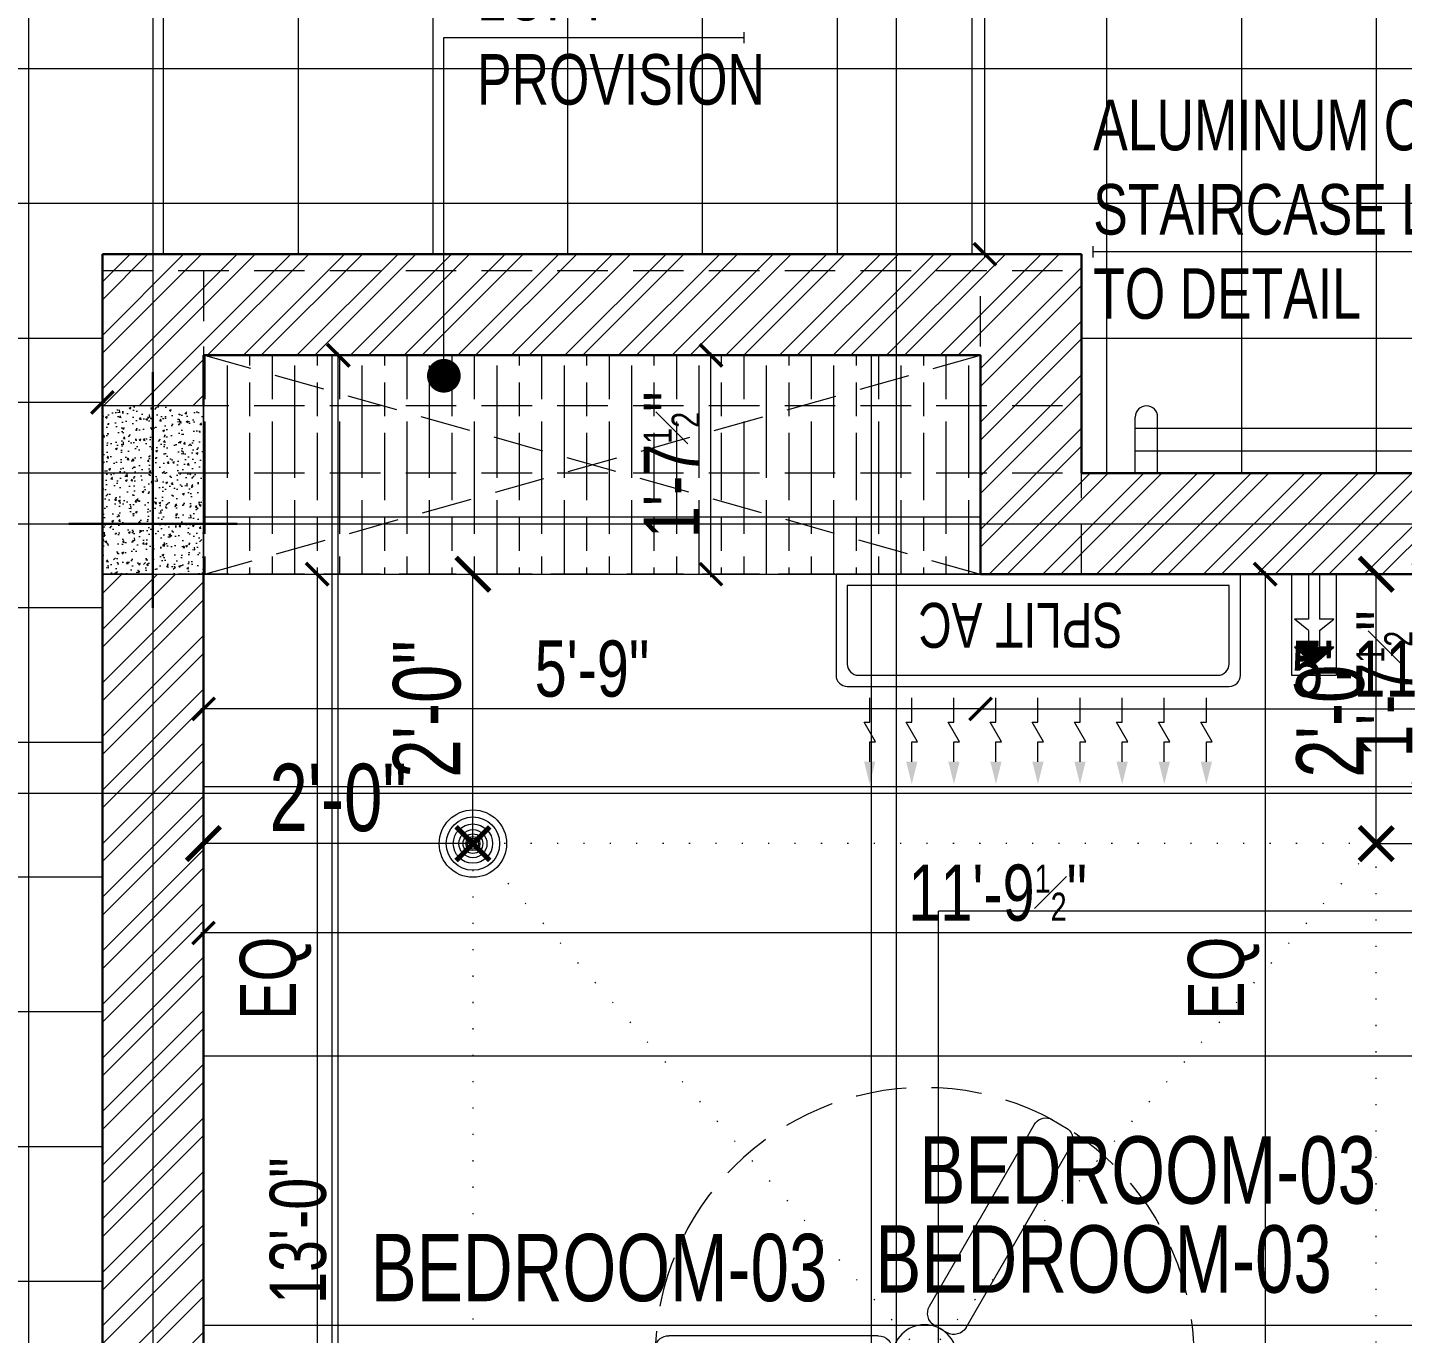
# Model space of a CAD drawing. Header units: inches. Extents: x 3365147 to 3374664, y 1380917 to 1384908.
# Drawn here: x 3371827.6 to 3371950.1, y 1383452.2 to 1383568.5 of the extents above; entities that cross this region are included whole.
import ezdxf
from ezdxf.enums import TextEntityAlignment as Align

# ---------------------------------------------------------------- set-up
doc = ezdxf.new("R2010")
doc.units = ezdxf.units.IN
doc.header["$LTSCALE"] = 18
doc.header["$MEASUREMENT"] = 0
doc.header["$PDSIZE"] = -1
for name, pattern in [('CENTER', [50.79999999999998, 31.75, -6.349999999999998, 6.349999999999998, -6.349999999999998]), ('CONTINOUS', [0]), ('DOT2', [0.125, 0, -0.125]), ('HIDDEN', [0.375, 0.25, -0.125])]:
    doc.linetypes.add(name, pattern=pattern)
for name, color, linetype, lineweight in [('COLUMN-00 _BC', 1, 'Continuous', 20), ('COLUMN-00 CENTER LINE_BC', 5, 'Continuous', 30), ('COLUMN-00 HATCH_BC', 4, 'Continuous', 9), ('DIM-03_BC', 1, 'Continuous', 9), ('DIM-04_BC', 3, 'Continuous', 9), ('ELECTRICAL-CEILING-POINTS DIM_BC', 230, 'Continuous', 9), ('ELECTRICAL-CEILING-POINTS GRID_BC', 41, 'DOT2', 20), ('ELECTRICAL-CEILING-POINTS-00_BC', 230, 'Continuous', 20), ('ELECTRICAL-CEILING-POINTS-02_BC', 231, 'Continuous', 5), ('ELECTRICAL-DIM_BC', 20, 'Continuous', 9), ('ELECTRICAL-ROOF BEAM LINE_BC', 1, 'HIDDEN', 15), ('ELECTRICAL-WALL-AC LAYOUT_BC', 90, 'Continuous', 0), ('ELECTRICAL-WALL-POINTS HATCH_BC', 252, 'Continuous', 5), ('ELECTRICAL-WALL-POINTS-00_BC', 20, 'Continuous', 20), ('ELECTRICAL-WALL-POINTS-01_BC', 136, 'Continuous', 9), ('FABRICATION-00_BC', 154, 'Continuous', 18), ('FURNITURES HATCH_BC', 203, 'Continuous', 5), ('FURNITURES-00_BC', 200, 'CONTINOUS', 13), ('GRID LINE-00_BC', 9, 'CENTER', 9), ('GRID LINE-TEXT_BC', 2, 'CONTINOUS', 15), ('INTERIOR-FLOORING TILE-00 (VT)_BC', 125, 'Continuous', 5), ('INTERIOR-FLOORING TILE-04_BC', 199, 'Continuous', 13), ('LINTEL LOFT-00_BC', 41, 'HIDDEN', 13), ('SCHEME ROOM TEXT_BC', 2, 'Continuous', 25), ('TEXT-00_ROOM_BC', 232, 'Continuous', 25), ('TEXT-02 _BC', 3, 'CONTINOUS', 18), ('TEXT-02_ARROW_BC', 4, 'Continuous', 13), ('WALL-00_BC', 7, 'Continuous', 30), ('WALL-9 inch BRICK HATCH_BC', 22, 'Continuous', 0)]:
    doc.layers.add(name, color=color, linetype=linetype, lineweight=lineweight)
doc.styles.add('BC-WALL_DIM', font='swisscl.ttf')
doc.styles.add('BC_JOINERY', font='swisscl.ttf')
doc.styles.add('DIM_BC', font='swisscl.ttf')
doc.styles.add('WD Room text', font='swisscl.ttf')
doc.dimstyles.new('BC-WALL_DIM-02', dxfattribs={"dimtxt": 4, "dimasz": 2, "dimexe": 4.5, "dimexo": 0, "dimgap": 1, "dimtad": 1, "dimdec": 4, "dimzin": 3, "dimdsep": 46, "dimlunit": 4, "dimtxsty": 'BC-WALL_DIM', "dimblk": 'ARCHTICK', "dimcen": 0.0625, "dimdle": 0.25, "dimse1": 1, "dimse2": 1, "dimclrd": 7, "dimclre": 4, "dimclrt": 256, "dimadec": 0, "dimazin": 0, "dimtfac": 0.5, "dimtdec": 4, "dimtix": 1, "dimtofl": 0, "dimtmove": 2, "dimatfit": 2, "dimfxl": 0, "dimfrac": 1, "dimtolj": 1, "dimtzin": 1, "dimlwd": -1, "dimarcsym": 0})
doc.dimstyles.new('DIM_BC', dxfattribs={"dimtxt": 4, "dimasz": 2, "dimexe": 4.5, "dimexo": 0, "dimgap": 1, "dimtad": 1, "dimdec": 4, "dimzin": 3, "dimdsep": 46, "dimlunit": 4, "dimtxsty": 'DIM_BC', "dimblk": 'ARCHTICK', "dimcen": 0.0625, "dimdle": 0.25, "dimse1": 1, "dimse2": 1, "dimclrd": 7, "dimclre": 4, "dimclrt": 256, "dimadec": 0, "dimazin": 0, "dimtfac": 0.5, "dimtdec": 4, "dimtix": 1, "dimtofl": 0, "dimtmove": 2, "dimatfit": 2, "dimfxl": 0, "dimfrac": 1, "dimtolj": 1, "dimtzin": 1, "dimlwd": -1, "dimarcsym": 0})

# ---------------------------------------------------------------- blocks, each defined once
blk = doc.blocks.new('*U33')
for p, q in [((21, 0), (-1.066e-13, 0)), ((0, 0), (0, -15.00000000000003)), ((21, 0), (21, -75.00000000000003)), ((81, 0), (21, 0)), ((21, -2.84e-14), (81.00000000000013, 0)), ((81, -75.00000000000003), (81, 0)), ((81.00000000000013, 0), (102.0000000000001, 2.84e-14)), ((102, -14.99999999999997), (102, 0)), ((21, -1.500000000000025), (81.00000000000013, -1.499999999999999)), ((29.80806443442441, -1.499999999999999), (29.80806443442441, -18)), ((50.38149029933265, -1.499999999999999), (50.38149029933276, -15)), ((51.61850970066735, -15), (51.61850970066735, -1.499999999999999)), ((72.1919355655682, -15), (72.1919355655682, -1.499999999999999)), ((21, -15), (-1.066e-13, -15)), ((21, -31.03794134093767), (36.93840230993068, -15.09953903070831)), ((81, -15), (36.93840230993068, -15)), ((36.93840230993068, -15.09953903070831), (36.93840230993068, -31.03794134093767)), ((81.00000000000013, -15), (102.0000000000001, -14.99999999999997)), ((34.03794134069335, -17.99999999999997), (29.80806443442441, -18)), ((81, -18), (36.93840230993068, -17.99999999999997)), ((36.93840230993068, -31.03794134093767), (21, -31.03794134093767)), ((81, -75.00000000000003), (21, -75.00000000000003))]:
    blk.add_line(p, q)
blk = doc.blocks.new('ARCHTICK')
at = {"color": 0, "const_width": 0.15}
blk.add_lwpolyline([(-0.5, -0.5), (0.5, 0.5)], dxfattribs=at)
blk = doc.blocks.new('*D870')
at = {"layer": 'Defpoints', "color": 0, "transparency": 16777216}
for p in [(3371912.508664683, 1383519.844473195), (3371983.758664683, 1383519.844473195), (3371983.758664683, 1383507.844473195)]:
    blk.add_point(p, dxfattribs=at)
at = {"layer": 'DIM-04_BC', "color": 7, "linetype": 'Continuous', "transparency": 16777216}
blk.add_line((3371912.258664683, 1383507.844473195), (3371984.008664683, 1383507.844473195), dxfattribs=at)
at = {"layer": 'DIM-04_BC', "color": 7, "transparency": 16777216, "xscale": 2, "yscale": 2, "zscale": 2, "rotation": 180}
blk.add_blockref('ARCHTICK', (3371912.508664683, 1383507.844473195), dxfattribs=at)
at = {"layer": 'DIM-04_BC', "color": 7, "transparency": 16777216, "xscale": 2, "yscale": 2, "zscale": 2}
blk.add_blockref('ARCHTICK', (3371983.758664683, 1383507.844473195), dxfattribs=at)
at = {"layer": 'DIM-04_BC', "transparency": 16777216, "insert": (3371948.133664683, 1383511.395259565), "char_height": 5, "attachment_point": 5, "style": 'DIM_BC'}
blk.add_mtext('\\A1;5\'-11{\\H0.5x;\\S1#2;}"', dxfattribs=at)
blk = doc.blocks.new('_ArchTick')
at = {"color": 0, "linetype": 'ByBlock', "const_width": 0.15}
blk.add_lwpolyline([(-0.5, -0.5), (0.5, 0.5)], dxfattribs=at)
blk = doc.blocks.new('*D871')
at = {"layer": 'Defpoints', "color": 0, "transparency": 16777216}
for p in [(3371843.32310793, 1383519.813802194), (3371912.508664683, 1383519.844473195), (3371843.32310793, 1383507.844472582)]:
    blk.add_point(p, dxfattribs=at)
at = {"layer": 'DIM-04_BC', "color": 7, "linetype": 'Continuous', "transparency": 16777216}
blk.add_line((3371912.758664683, 1383507.844472582), (3371843.07310793, 1383507.844472582), dxfattribs=at)
at = {"layer": 'DIM-04_BC', "color": 7, "transparency": 16777216, "xscale": 2, "yscale": 2, "zscale": 2, "rotation": 180}
blk.add_blockref('ARCHTICK', (3371843.32310793, 1383507.844472582), dxfattribs=at)
at = {"layer": 'DIM-04_BC', "color": 7, "transparency": 16777216, "xscale": 2, "yscale": 2, "zscale": 2}
blk.add_blockref('ARCHTICK', (3371912.508664683, 1383507.844472582), dxfattribs=at)
at = {"layer": 'DIM-04_BC', "transparency": 16777216, "insert": (3371877.915886306, 1383511.405088572), "char_height": 5, "attachment_point": 5, "style": 'DIM_BC'}
blk.add_mtext('\\A1;5\'-9"', dxfattribs=at)
blk = doc.blocks.new('*D872')
at = {"layer": 'Defpoints', "color": 0, "transparency": 16777216}
for p in [(3371888.508664701, 1383539.344473196), (3371912.508664685, 1383539.344473196), (3371912.508664685, 1383519.844473196)]:
    blk.add_point(p, dxfattribs=at)
at = {"layer": 'DIM-04_BC', "color": 7, "linetype": 'Continuous', "transparency": 16777216}
blk.add_line((3371888.508664701, 1383519.594473196), (3371888.508664701, 1383539.594473196), dxfattribs=at)
at = {"layer": 'DIM-04_BC', "color": 7, "transparency": 16777216, "xscale": 2, "yscale": 2, "zscale": 2}
for p, rotation in [((3371888.508664701, 1383539.344473196), 90), ((3371888.508664701, 1383519.844473196), 270)]:
    blk.add_blockref('ARCHTICK', p, dxfattribs=dict(at, rotation=rotation))
at = {"layer": 'DIM-04_BC', "transparency": 16777216, "insert": (3371885.008664701, 1383529.594473195), "char_height": 5, "attachment_point": 5, "rotation": 90, "style": 'DIM_BC'}
blk.add_mtext('\\A1;1\'-7{\\H0.5x;\\S1#2;}"', dxfattribs=at)
blk = doc.blocks.new('*D873')
at = {"layer": 'Defpoints', "color": 0, "transparency": 16777216}
for p in [(3371843.32310793, 1383511.686265707), (3371984.758664683, 1383508.844473196), (3371843.32310793, 1383487.886295439)]:
    blk.add_point(p, dxfattribs=at)
at = {"layer": 'DIM-03_BC', "color": 7, "linetype": 'Continuous', "transparency": 16777216}
blk.add_line((3371985.008664683, 1383487.886295439), (3371843.07310793, 1383487.886295439), dxfattribs=at)
at = {"layer": 'DIM-03_BC', "color": 7, "transparency": 16777216, "xscale": 2, "yscale": 2, "zscale": 2, "rotation": 180}
blk.add_blockref('ARCHTICK', (3371843.32310793, 1383487.886295439), dxfattribs=at)
at = {"layer": 'DIM-03_BC', "color": 7, "transparency": 16777216, "xscale": 2, "yscale": 2, "zscale": 2}
blk.add_blockref('ARCHTICK', (3371984.758664683, 1383487.886295439), dxfattribs=at)
at = {"layer": 'DIM-03_BC', "transparency": 16777216, "insert": (3371914.040886306, 1383491.443634889), "char_height": 5, "attachment_point": 5, "style": 'DIM_BC'}
blk.add_mtext('\\A1;11\'-9{\\H0.5x;\\S1#2;}"', dxfattribs=at)
blk = doc.blocks.new('*D899')
at = {"layer": 'Defpoints', "color": 0, "transparency": 16777216}
for p in [(3371843.323108642, 1383539.344473195), (3371855.323107951, 1383539.344473195), (3371843.323107934, 1383383.397105793)]:
    blk.add_point(p, dxfattribs=at)
at = {"layer": 'DIM-03_BC', "color": 7, "linetype": 'Continuous', "transparency": 16777216}
blk.add_line((3371855.323107951, 1383383.147105793), (3371855.323107951, 1383539.594473195), dxfattribs=at)
at = {"layer": 'DIM-03_BC', "color": 7, "transparency": 16777216, "xscale": 2, "yscale": 2, "zscale": 2}
for p, rotation in [((3371855.323107951, 1383539.344473195), 90), ((3371855.323107951, 1383383.397105793), 270)]:
    blk.add_blockref('ARCHTICK', p, dxfattribs=dict(at, rotation=rotation))
at = {"layer": 'DIM-03_BC', "transparency": 16777216, "insert": (3371851.759215422, 1383461.370789493), "char_height": 5, "attachment_point": 5, "rotation": 90, "style": 'DIM_BC'}
blk.add_mtext('\\A1;13\'-0"', dxfattribs=at)
blk = doc.blocks.new('*D907')
at = {"layer": 'Defpoints', "color": 0, "transparency": 16777216}
for p in [(3371912.903930355, 1383696.871897448), (3371934.903930333, 1383696.871897448), (3371883.528930333, 1383548.344473195)]:
    blk.add_point(p, dxfattribs=at)
at = {"layer": 'DIM-03_BC', "color": 7, "linetype": 'Continuous', "transparency": 16777216}
blk.add_line((3371912.903930355, 1383548.094473195), (3371912.903930355, 1383697.121897448), dxfattribs=at)
at = {"layer": 'DIM-03_BC', "color": 7, "transparency": 16777216, "xscale": 2, "yscale": 2, "zscale": 2}
for p, rotation in [((3371912.903930355, 1383696.871897448), 90), ((3371912.903930355, 1383548.344473195), 270)]:
    blk.add_blockref('ARCHTICK', p, dxfattribs=dict(at, rotation=rotation))
at = {"layer": 'DIM-03_BC', "transparency": 16777216, "insert": (3371909.394100734, 1383622.60818532), "char_height": 5, "attachment_point": 5, "rotation": 90, "style": 'DIM_BC'}
blk.add_mtext('\\A1;12\'-4{\\H0.5x;\\S1#2;}"', dxfattribs=at)
blk = doc.blocks.new('*D908')
at = {"layer": 'Defpoints', "color": 0, "transparency": 16777216}
for p in [(3371822.323107948, 1383548.344473195), (3371834.323107932, 1383548.344473195), (3371834.324262212, 1383374.369684738)]:
    blk.add_point(p, dxfattribs=at)
at = {"layer": 'DIM-03_BC', "color": 7, "linetype": 'Continuous', "transparency": 16777216}
blk.add_line((3371822.323107948, 1383374.119684738), (3371822.323107948, 1383548.594473195), dxfattribs=at)
at = {"layer": 'DIM-03_BC', "color": 7, "transparency": 16777216, "xscale": 2, "yscale": 2, "zscale": 2}
for p, rotation in [((3371822.323107948, 1383548.344473195), 90), ((3371822.323107948, 1383374.369684738), 270)]:
    blk.add_blockref('ARCHTICK', p, dxfattribs=dict(at, rotation=rotation))
at = {"layer": 'DIM-03_BC', "transparency": 16777216, "insert": (3371818.762491958, 1383461.357078966), "char_height": 5, "attachment_point": 5, "rotation": 90, "style": 'DIM_BC'}
blk.add_mtext('\\A1;14\'-6"', dxfattribs=at)
blk = doc.blocks.new('*D920')
at = {"layer": 'Defpoints', "color": 0, "transparency": 16777216}
for p in [(3371710.758664668, 1383548.344473196), (3371834.323107929, 1383548.344473195), (3371710.758664668, 1383535.150532856)]:
    blk.add_point(p, dxfattribs=at)
at = {"layer": 'DIM-03_BC', "color": 7, "linetype": 'Continuous', "transparency": 16777216}
blk.add_line((3371834.573107929, 1383535.150532856), (3371710.508664668, 1383535.150532856), dxfattribs=at)
at = {"layer": 'DIM-03_BC', "color": 7, "transparency": 16777216, "xscale": 2, "yscale": 2, "zscale": 2, "rotation": 180}
blk.add_blockref('ARCHTICK', (3371710.758664668, 1383535.150532856), dxfattribs=at)
at = {"layer": 'DIM-03_BC', "color": 7, "transparency": 16777216, "xscale": 2, "yscale": 2, "zscale": 2}
blk.add_blockref('ARCHTICK', (3371834.323107929, 1383535.150532856), dxfattribs=at)
at = {"layer": 'DIM-03_BC', "transparency": 16777216, "insert": (3371772.540886299, 1383538.714425386), "char_height": 5, "attachment_point": 5, "style": 'DIM_BC'}
blk.add_mtext('\\A1;10\'-3{\\H0.5x;\\S1#2;}"', dxfattribs=at)
blk = doc.blocks.new('*U451')
at = {"linetype": 'CENTER', "ltscale": 0.1}
blk.add_line((1.110223024625157e-16, 0), (10.51656835569302, 0), dxfattribs=at)
at = {"layer": 'GRID LINE-TEXT_BC', "style": 'DIM_BC'}
blk.add_attdef('AA', text='', height=0.2, dxfattribs=at).set_placement((-0.2141686873997627, 0), align=Align.MIDDLE_CENTER)
blk = doc.blocks.new('*U613')
at = {"linetype": 'CENTER', "ltscale": 0.1}
blk.add_line((1.110223024625157e-16, 0), (25.47780267974587, 0), dxfattribs=at)
at = {"layer": 'GRID LINE-TEXT_BC', "style": 'DIM_BC'}
blk.add_attdef('AA', text='', height=0.2, rotation=90.0000000000445, dxfattribs=at).set_placement((-0.2141686873997627, 0), align=Align.MIDDLE_CENTER)
blk = doc.blocks.new('*U608')
at = {"linetype": 'CENTER', "ltscale": 0.1}
blk.add_line((1.110223024625157e-16, 0), (25.47780267974587, 0), dxfattribs=at)
at = {"layer": 'GRID LINE-TEXT_BC', "style": 'DIM_BC'}
blk.add_attdef('AA', text='', height=0.2, rotation=90.0000000000445, dxfattribs=at).set_placement((-0.2141686873997627, 0), align=Align.MIDDLE_CENTER)
blk = doc.blocks.new('*U628')
at = {"linetype": 'CENTER', "ltscale": 0.1}
blk.add_line((1.110223024625157e-16, 0), (10.51656835569302, 0), dxfattribs=at)
at = {"layer": 'GRID LINE-TEXT_BC', "style": 'DIM_BC'}
blk.add_attdef('AA', text='', height=0.2, dxfattribs=at).set_placement((-0.2141686873997627, 0), align=Align.MIDDLE_CENTER)
blk = doc.blocks.new("EC-FAN 4'DIA_BC")
for p, q in [((11.1890459501883, 21.22689277721656), (12.80798661100561, 20.29080407574657)), ((0.4312832833384165, 4.525237696623662), (9.75270114277373, 20.67040702768281)), ((3.703329161769943, 2.63612112791452), (13.02474702123436, 18.78129045897367)), ((1.982941679365465, 2.175144691340392), (0.8922597198979929, 2.804850214248288)), ((-4.134612445108357, 1.889116568709139), (-22.77744816394989, 1.889116568709139)), ((-23.97623954139999, -0.9486421023611908), (-23.97765411416186, 0.9214458420610752)), ((-2.875201399292563, 0.6297055229078979), (-2.875201399292563, -0.6297055229078979)), ((-4.134612445108357, -1.889116568709139), (-22.77744816394989, -1.889116568709139)), ((0.8922597198979929, -2.804850214233738), (1.982941679365465, -2.17514469132584)), ((3.703329161769943, -2.636121127899968), (13.02474702120526, -18.78129045897367)), ((0.4312832833384165, -4.525237696609111), (9.752701142744627, -20.67040702769737)), ((11.17099472394329, -21.23610114798794), (12.79009530795156, -20.30241416243371))]:
    blk.add_line(p, q)
blk.add_circle((0, 0), 2.875201399294724)
for centre, radius, start, end in [((10.80148878609179, 20.09529924058006), 1.19612059910671, 71.09428528263386, 151.2616253226424), ((11.99220705588232, 19.40334144313965), 1.205440254359734, 328.9332490183301, 47.40994233244571), ((1.521965242805889, 3.895532173715762), 1.259411045808519, 149.9999999999375, 239.9999999999376), ((2.612647202273365, 3.265826650807866), 1.259411045808519, 239.9999999999376, 329.9999999999376), ((-22.8038611523225, 0.6914141695888248), 1.196120599106709, 88.7447568041439, 168.9120968430088), ((-4.134612445108357, 0.6297055229078979), 1.259411045808519, 0, 90), ((-22.79981385442079, -0.6857565572427121), 1.205440254359734, 192.5964398013583, 271.0731331082724), ((-4.134612445108357, -0.6297055229078979), 1.259411045808519, 270, 0), ((2.612647202273365, -3.265826650807866), 1.259411045808519, 30.00000000006242, 120.0000000000624), ((1.521965242805889, -3.895532173715762), 1.259411045808519, 120.0000000000624, 210.0000000000624), ((11.9905433137028, -19.40030396112706), 1.205440254359734, 311.5509881765312, 31.34073905167654), ((10.80314758361783, -20.0979478327572), 1.19612059910671, 209.0123627481509, 287.9106497475591)]:
    blk.add_arc(centre, radius, start, end)
at = {"layer": 'ELECTRICAL-CEILING-POINTS-02_BC', "linetype": 'ByBlock'}
blk.add_circle((0, 0), 24, dxfattribs=at)
blk = doc.blocks.new('EC-CEILING LIGHT POINT_BC')
for radius in [3, 0.5]:
    blk.add_circle((0, 0), radius)
at = {"layer": 'ELECTRICAL-CEILING-POINTS-02_BC'}
for radius in [2.375, 1.75, 1.25, 0.875, 0.625]:
    blk.add_circle((0, 0), radius, dxfattribs=at)
blk = doc.blocks.new('*D1203')
at = {"layer": 'Defpoints', "color": 0, "transparency": 16777216}
for p in [(3371947.749082606, 1383519.844473197), (3371947.74908262, 1383519.844473197), (3371947.749082606, 1383495.844473197)]:
    blk.add_point(p, dxfattribs=at)
at = {"layer": 'ELECTRICAL-CEILING-POINTS DIM_BC', "color": 7, "transparency": 16777216}
blk.add_line((3371947.74908262, 1383495.594473197), (3371947.74908262, 1383520.094473197), dxfattribs=at)
at = {"layer": 'ELECTRICAL-CEILING-POINTS DIM_BC', "color": 7, "transparency": 16777216, "xscale": 3, "yscale": 3, "zscale": 3}
for p, rotation in [((3371947.74908262, 1383519.844473197), 90), ((3371947.74908262, 1383495.844473197), 270)]:
    blk.add_blockref('ARCHTICK', p, dxfattribs=dict(at, rotation=rotation))
at = {"layer": 'ELECTRICAL-CEILING-POINTS DIM_BC', "transparency": 16777216, "insert": (3371943.676343432, 1383507.844473195), "char_height": 6, "attachment_point": 5, "rotation": 90, "style": 'DIM_BC'}
blk.add_mtext('\\A1;2\'-0"', dxfattribs=at)
blk = doc.blocks.new('*D1204')
at = {"layer": 'Defpoints', "color": 0, "transparency": 16777216}
for p in [(3371947.749082603, 1383495.844473196), (3371971.749082603, 1383495.844473196), (3371971.749082603, 1383495.844473196)]:
    blk.add_point(p, dxfattribs=at)
at = {"layer": 'ELECTRICAL-CEILING-POINTS DIM_BC', "color": 7, "transparency": 16777216}
blk.add_line((3371947.499082603, 1383495.844473196), (3371971.999082603, 1383495.844473196), dxfattribs=at)
at = {"layer": 'ELECTRICAL-CEILING-POINTS DIM_BC', "color": 7, "transparency": 16777216, "xscale": 3, "yscale": 3, "zscale": 3, "rotation": 180}
blk.add_blockref('ARCHTICK', (3371947.749082603, 1383495.844473196), dxfattribs=at)
at = {"layer": 'ELECTRICAL-CEILING-POINTS DIM_BC', "color": 7, "transparency": 16777216, "xscale": 3, "yscale": 3, "zscale": 3}
blk.add_blockref('ARCHTICK', (3371971.749082603, 1383495.844473196), dxfattribs=at)
at = {"layer": 'ELECTRICAL-CEILING-POINTS DIM_BC', "transparency": 16777216, "insert": (3371959.749082603, 1383499.917212383), "char_height": 6, "attachment_point": 5, "style": 'DIM_BC'}
blk.add_mtext('\\A1;2\'-0"', dxfattribs=at)
blk = doc.blocks.new('*D1205')
at = {"layer": 'Defpoints', "color": 0, "transparency": 16777216}
for p in [(3371843.313532693, 1383495.844473196), (3371843.313532693, 1383495.844473196), (3371867.313532693, 1383495.844473196)]:
    blk.add_point(p, dxfattribs=at)
at = {"layer": 'ELECTRICAL-CEILING-POINTS DIM_BC', "color": 7, "transparency": 16777216}
blk.add_line((3371867.563532693, 1383495.844473196), (3371843.063532693, 1383495.844473196), dxfattribs=at)
at = {"layer": 'ELECTRICAL-CEILING-POINTS DIM_BC', "color": 7, "transparency": 16777216, "xscale": 3, "yscale": 3, "zscale": 3, "rotation": 180}
blk.add_blockref('ARCHTICK', (3371843.313532693, 1383495.844473196), dxfattribs=at)
at = {"layer": 'ELECTRICAL-CEILING-POINTS DIM_BC', "color": 7, "transparency": 16777216, "xscale": 3, "yscale": 3, "zscale": 3}
blk.add_blockref('ARCHTICK', (3371867.313532693, 1383495.844473196), dxfattribs=at)
at = {"layer": 'ELECTRICAL-CEILING-POINTS DIM_BC', "transparency": 16777216, "insert": (3371855.313532693, 1383499.917212384), "char_height": 6, "attachment_point": 5, "style": 'DIM_BC'}
blk.add_mtext('\\A1;2\'-0"', dxfattribs=at)
blk = doc.blocks.new('*D1199')
at = {"layer": 'Defpoints', "color": 0, "transparency": 16777216}
for p in [(3371867.313532695, 1383519.844473197), (3371867.313532708, 1383519.844473197), (3371867.313532695, 1383495.844473197)]:
    blk.add_point(p, dxfattribs=at)
at = {"layer": 'ELECTRICAL-CEILING-POINTS DIM_BC', "color": 7, "transparency": 16777216}
blk.add_line((3371867.313532708, 1383495.594473197), (3371867.313532708, 1383520.094473197), dxfattribs=at)
at = {"layer": 'ELECTRICAL-CEILING-POINTS DIM_BC', "color": 7, "transparency": 16777216, "xscale": 3, "yscale": 3, "zscale": 3}
for p, rotation in [((3371867.313532708, 1383519.844473197), 90), ((3371867.313532708, 1383495.844473197), 270)]:
    blk.add_blockref('ARCHTICK', p, dxfattribs=dict(at, rotation=rotation))
at = {"layer": 'ELECTRICAL-CEILING-POINTS DIM_BC', "transparency": 16777216, "insert": (3371863.24079352, 1383507.844473195), "char_height": 6, "attachment_point": 5, "rotation": 90, "style": 'DIM_BC'}
blk.add_mtext('\\A1;2\'-0"', dxfattribs=at)
blk = doc.blocks.new('EW-SPLIT AC_BC')
for points in [[(-18, 9), (-18, 0), (18, 0), (18, 9, 0.4142135623730951), (17, 10), (-17, 10, 0.4142135623730951)], [(-17, 8), (-17, 1), (17, 1), (17, 8, 0.4142135623730951), (16, 9), (-16, 9, 0.4142135623730951)]]:
    blk.add_lwpolyline(points, format="xyb", close=True)
at = {"layer": 'ELECTRICAL-WALL-AC LAYOUT_BC'}
for points in [[(-14.97479725709126, 16.70459527854837), (-14.97479725709126, 14.93459550137049), (-15.47914028609938, 14.93459550137049), (-14.47045422808314, 13.1875), (-14.97479725709126, 13.1875), (-14.97479725709126, 11)], [(-11.22479725709127, 16.70459527854837), (-11.22479725709127, 14.93459550137049), (-11.72914028609939, 14.93459550137049), (-10.72045422808315, 13.1875), (-11.22479725709127, 13.1875), (-11.22479725709127, 11)], [(-7.474797257091271, 16.70459527854837), (-7.474797257091271, 14.93459550137049), (-7.979140286099391, 14.93459550137049), (-6.970454228083153, 13.1875), (-7.474797257091271, 13.1875), (-7.474797257091271, 11)], [(-3.724797257091271, 16.70459527854837), (-3.724797257091271, 14.93459550137049), (-4.229140286099391, 14.93459550137049), (-3.220454228083153, 13.1875), (-3.724797257091271, 13.1875), (-3.724797257091271, 11)], [(0.02520274290872937, 16.70459527854837), (0.02520274290872937, 14.93459550137049), (-0.4791402860993896, 14.93459550137049), (0.5295457719168466, 13.1875), (0.02520274290872937, 13.1875), (0.02520274290872937, 11)], [(3.765524922957407, 16.70459527854837), (3.765524922957407, 14.93459550137049), (3.261181893949287, 14.93459550137049), (4.269867951965524, 13.1875), (3.765524922957407, 13.1875), (3.765524922957407, 11)], [(7.505847103006083, 16.70459527854837), (7.505847103006083, 14.93459550137049), (7.001504073997965, 14.93459550137049), (8.010190132014202, 13.1875), (7.505847103006083, 13.1875), (7.505847103006083, 11)], [(11.25584710300608, 16.70459527854837), (11.25584710300608, 14.93459550137049), (10.75150407399796, 14.93459550137049), (11.7601901320142, 13.1875), (11.25584710300608, 13.1875), (11.25584710300608, 11)], [(15.00584710300609, 16.70459527854837), (15.00584710300609, 14.93459550137049), (14.50150407399797, 14.93459550137049), (15.51019013201421, 13.1875), (15.00584710300609, 13.1875), (15.00584710300609, 11)]]:
    blk.add_lwpolyline(points, dxfattribs=at)
for points in [[(-14.47479725708763, 16.70459527854109), (-14.97479725708763, 18.70459527854109), (-15.47479725708763, 16.70459527854109)], [(-10.72479725708763, 16.70459527854109), (-11.22479725708763, 18.70459527854109), (-11.72479725708763, 16.70459527854109)], [(-6.974797257087631, 16.70459527854109), (-7.474797257087631, 18.70459527854109), (-7.97479725708763, 16.70459527854109)], [(-3.224797257087631, 16.70459527854109), (-3.724797257087631, 18.70459527854109), (-4.22479725708763, 16.70459527854109)], [(0.5252027429123665, 16.70459527854109), (0.02520274291236646, 18.70459527854109), (-0.4747972570876335, 16.70459527854109)], [(4.265524922961046, 16.70459527854109), (3.765524922961046, 18.70459527854109), (3.265524922961047, 16.70459527854109)], [(8.005847103009728, 16.70459527854109), (7.505847103009724, 18.70459527854109), (7.005847103009726, 16.70459527854109)], [(11.75584710300972, 16.70459527854109), (11.25584710300972, 18.70459527854109), (10.75584710300972, 16.70459527854109)], [(15.50584710300973, 16.70459527854109), (15.00584710300973, 18.70459527854109), (14.50584710300973, 16.70459527854109)]]:
    blk.add_solid(points, dxfattribs=at)
at = {"insert": (-7.558878766925773, 2.497242589852964), "char_height": 4, "attachment_point": 7, "style": 'BC_JOINERY'}
blk.add_mtext('SPLIT AC', dxfattribs=at)
blk = doc.blocks.new('*U1234')
at = {"ltscale": 20}
blk.add_blockref('EW-SPLIT AC_BC', (0, 0), dxfattribs=at)
blk = doc.blocks.new('EW-AC SHOKET_BC')
at = {"layer": 'ELECTRICAL-WALL-POINTS HATCH_BC'}
h = blk.add_hatch(dxfattribs=at)
h.set_pattern_fill('ANSI31', color=256, scale=0.5, angle=135, style=0)
h.set_pattern_definition([(180, (0, 0), (-1.387778780781446e-17, -0.0625), [])])
h.paths.add_polyline_path([(-1.8181e-12, 8), (-1.750000000001818, 6.5), (1.749999999998181, 6.5)])
blk.add_lwpolyline([(-2.000000000001818, 0), (1.999999999998181, 0), (1.999999999998182, 9), (-2.000000000001818, 9)], close=True)
at = {"layer": 'ELECTRICAL-WALL-POINTS-01_BC'}
for p, q in [((-1.8181e-12, 8), (-1.750000000001818, 6.5)), ((-1.8181e-12, 8), (1.749999999998181, 6.5)), ((-1.750000000001818, 6.5), (-0.5000000000018181, 6.5)), ((-0.5000000000018181, 5), (-0.5000000000018181, 6.5)), ((0.4999999999981819, 6.5), (1.749999999998181, 6.5)), ((0.4999999999981819, 5), (0.4999999999981819, 6.5)), ((-0.5000000000018181, 5), (-1.750000000001818, 4)), ((0.4999999999981819, 5), (1.749999999998181, 4)), ((-1.750000000001818, 4), (-0.5000000000018181, 4)), ((-0.500000000001819, 0), (-0.5000000000018181, 4)), ((0.4999999999981819, 4), (1.749999999998181, 4)), ((0.499999999998181, 0), (0.4999999999981819, 4))]:
    blk.add_line(p, q, dxfattribs=at)
blk = doc.blocks.new('*D1343')
at = {"layer": 'Defpoints', "color": 0, "transparency": 16777216}
for p in [(3371839.761283231, 1383519.841227014), (3371843.323107933, 1383447.857077368), (3371853.44566005, 1383447.857077368)]:
    blk.add_point(p, dxfattribs=at)
at = {"layer": 'ELECTRICAL-DIM_BC', "color": 7, "transparency": 16777216}
blk.add_line((3371853.44566005, 1383520.091227014), (3371853.44566005, 1383447.607077368), dxfattribs=at)
at = {"layer": 'ELECTRICAL-DIM_BC', "color": 7, "transparency": 16777216, "xscale": 2, "yscale": 2, "zscale": 2}
for p, rotation in [((3371853.44566005, 1383519.841227014), 90), ((3371853.44566005, 1383447.857077368), 270)]:
    blk.add_blockref('ARCHTICK', p, dxfattribs=dict(at, rotation=rotation))
at = {"layer": 'ELECTRICAL-DIM_BC', "transparency": 16777216, "insert": (3371849.745791111, 1383483.84915219), "char_height": 5, "attachment_point": 5, "rotation": 90, "style": 'BC-WALL_DIM'}
blk.add_mtext('\\A1;EQ', dxfattribs=at)
blk = doc.blocks.new('*D1346')
at = {"layer": 'Defpoints', "color": 0, "transparency": 16777216}
for p in [(3371971.76143606, 1383519.844473153), (3371951.963399059, 1383500.344473153), (3371971.761439607, 1383500.344473153)]:
    blk.add_point(p, dxfattribs=at)
at = {"layer": 'ELECTRICAL-DIM_BC', "color": 7, "transparency": 16777216}
blk.add_line((3371951.963399059, 1383520.094473153), (3371951.963399059, 1383500.094473153), dxfattribs=at)
at = {"layer": 'ELECTRICAL-DIM_BC', "color": 7, "transparency": 16777216, "xscale": 2, "yscale": 2, "zscale": 2}
for p, rotation in [((3371951.963399059, 1383519.844473153), 90), ((3371951.963399059, 1383500.344473153), 270)]:
    blk.add_blockref('ARCHTICK', p, dxfattribs=dict(at, rotation=rotation))
at = {"layer": 'ELECTRICAL-DIM_BC', "transparency": 16777216, "insert": (3371948.463399058, 1383510.094473151), "char_height": 5, "attachment_point": 5, "rotation": 90, "style": 'BC-WALL_DIM'}
blk.add_mtext('\\A1;1\'-7{\\H0.5x;\\S1#2;}"', dxfattribs=at)
blk = doc.blocks.new('*D1347')
at = {"layer": 'Defpoints', "color": 0, "transparency": 16777216}
for p in [(3371971.761439611, 1383519.844473153), (3371937.86079476, 1383447.857078489), (3371971.769381439, 1383447.857078489)]:
    blk.add_point(p, dxfattribs=at)
at = {"layer": 'ELECTRICAL-DIM_BC', "color": 7, "transparency": 16777216}
blk.add_line((3371937.86079476, 1383520.094473153), (3371937.86079476, 1383447.607078489), dxfattribs=at)
at = {"layer": 'ELECTRICAL-DIM_BC', "color": 7, "transparency": 16777216, "xscale": 2, "yscale": 2, "zscale": 2}
for p, rotation in [((3371937.86079476, 1383519.844473153), 90), ((3371937.86079476, 1383447.857078489), 270)]:
    blk.add_blockref('ARCHTICK', p, dxfattribs=dict(at, rotation=rotation))
at = {"layer": 'ELECTRICAL-DIM_BC', "transparency": 16777216, "insert": (3371934.160925821, 1383483.85077582), "char_height": 5, "attachment_point": 5, "rotation": 90, "style": 'BC-WALL_DIM'}
blk.add_mtext('\\A1;EQ', dxfattribs=at)
blk = doc.blocks.new('*U477')
at = {"layer": 'COLUMN-00 HATCH_BC'}
h = blk.add_hatch(dxfattribs=at)
h.set_pattern_fill('AR-CONC', color=256, scale=0.25)
h.set_pattern_definition([(49.99999999999999, (-2.582294090840695e-06, 5.996753859275486), (1.793150456501884, -0.1568803374564878), [0.1875, -2.0625]), (355, (-2.582294090840695e-06, 5.996753859275486), (-0.3468783340325, 1.88048033425003), [0.15, -1.65]), (100.45144446, (0.1494266202059092, 5.983680499275486), (1.44627211681778, 1.723599977421574), [0.15935048, -1.75285528]), (46.18420000000002, (-2.582294090840695e-06, 6.496753859275486), (2.668103326678931, -0.4137982019826913), [0.2812499999999999, -3.093749999999999]), (96.63563548999993, (0.2223392802059092, 6.462270591775487), (2.336654864185571, 2.435296501936376), [0.239025855, -2.629284399999999]), (351.1841639899999, (-2.582294090840695e-06, 6.496753859275486), (2.336654862636933, 2.435296500674975), [0.225, -2.4750000025]), (21, (0.2499974177059092, 6.371753859275486), (1.492267630296154, -1.006547226663347), [0.1875, -2.0625]), (326.0000000000001, (0.2499974177059092, 6.371753859275486), (0.6082883298039543, 1.812875112617133), [0.15, -1.65]), (71.45144474, (0.3743530527059091, 6.287874924275486), (2.100555941824928, 0.8063278820158846), [0.159350475, -1.75285528]), (37.50000000000001, (-2.582294090840695e-06, 5.996753859275486), (0.03039963829322667, 0.8322346345782787), [0, -1.63, 0, -1.675, 0, -1.65625]), (7.499999999999999, (-2.582294090840695e-06, 5.996753859275486), (0.6576738436053715, 0.9860292797059006), [0, -0.955, 0, -1.5925, 0, -0.63125]), (327.5, (-0.5575025822940909, 5.996753859275486), (1.334556090431023, -0.0563871793359495), [0, -0.625, 0, -1.95, 0, -2.5875]), (317.5, (-0.8075025822940909, 5.996753859275486), (1.457965423355966, 0.2502624558307941), [0, -0.8125, 0, -1.295, 0, -1.8375])])
h.paths.add_polyline_path([(-4.500002582668346, -4.50162307042774), (4.499997417331654, -4.501623070467758), (4.500000000374255, 10.49837692970323), (-4.499999999625745, 10.49837692974324)])
blk.add_lwpolyline([(-4.500002582668346, -4.50162307042774), (4.499997417331654, -4.501623070467758), (4.500000000374255, 10.49837692970323), (-4.499999999625745, 10.49837692974324)], close=True)
at = {"layer": 'COLUMN-00 CENTER LINE_BC'}
for p, q in [((-2.582668346176685e-06, -7.501623070409551), (3.742553359895269e-10, 13.49837692976143)), ((-7.5, -1.818989403545856e-11), (7.5, -5.820766091346741e-11))]:
    blk.add_line(p, q, dxfattribs=at)

msp = doc.modelspace()

# ---------------------------------------------------------------- hatches: boundary and pattern name
at = {"layer": 'FURNITURES HATCH_BC'}
h = msp.add_hatch(dxfattribs=at)
h.set_pattern_fill('GOST_WOOD', color=256)
h.set_pattern_definition([(90, (8197.453948258888, -3935.570626957109), (6, -4e-16), [10, -2]), (90, (8199.453948258888, -3937.570626957109), (6, -4e-16), [6, -1.5, 3, -1.5]), (90, (8201.453948258888, -3940.570626957109), (6, -4e-16), [10, -2])])
h.paths.add_polyline_path([(3371843.323105152, 1383539.344474647), (3371843.323105154, 1383519.844474649), (3371912.508664683, 1383519.844473196), (3371912.508664683, 1383539.344473194)])
at = {"layer": 'INTERIOR-FLOORING TILE-04_BC'}
h = msp.add_hatch(dxfattribs=at)
h.set_pattern_fill('_USER', color=256, scale=12, double=1, pattern_type=0)
h.set_pattern_definition([(0, (3371983.758662552, 1383696.871897448), (0, 12), []), (90, (3371983.758662552, 1383696.871897448), (-12, 7.347880794884119e-16), [])])
h.paths.add_polyline_path([(3371710.758665606, 1383383.343369881), (3371710.758664667, 1383495.836168481), (3371716.749006038, 1383495.842259876), (3371716.739854222, 1383504.84225057), (3371710.758664667, 1383504.836168481), (3371710.775137144, 1383588.844473196), (3371803.758664668, 1383588.815425879), (3371803.758664668, 1383696.871897447), (3371983.758662552, 1383696.87189775), (3371983.758662553, 1383528.817049251), (3371921.508664683, 1383528.830761072), (3371921.508664683, 1383548.358185318), (3371834.323107929, 1383548.344473194), (3371834.323107932, 1383383.345582907)])
at = {"layer": 'WALL-9 inch BRICK HATCH_BC', "transparency": 33554687}
h = msp.add_hatch(dxfattribs=at)
h.set_pattern_fill('ANSI32', color=256, scale=9)
h.set_pattern_definition([(45, (12, 0), (-2.386485386504598, 2.386485386504598), []), (45, (13.590990255, 0), (-2.386485386504598, 2.386485386504598), [])])
h.paths.add_polyline_path([(3371983.758662689, 1383528.844473195), (3371921.508664683, 1383528.844473195), (3371921.508664683, 1383548.344473195), (3371834.32310793, 1383548.344473195), (3371834.32310793, 1383534.813802808), (3371843.32310864, 1383534.813802808), (3371843.32310864, 1383539.344473195), (3371912.508664683, 1383539.344473195), (3371912.508664683, 1383519.844473195), (3371983.758661139, 1383519.844473195)])
h = msp.add_hatch(dxfattribs=at)
h.set_pattern_fill('ANSI32', color=256, scale=9)
h.set_pattern_definition([(45, (0, 0), (-2.386485386504598, 2.386485386504598), []), (45, (1.590990255, 0), (-2.386485386504598, 2.386485386504598), [])])
h.paths.add_polyline_path([(3371843.32310793, 1383519.813802808), (3371834.32310793, 1383519.813802808), (3371834.322385755, 1383383.397105792), (3371843.322385755, 1383383.397105793)])

# ---------------------------------------------------------------- linework, layer by layer
at = {"layer": 'ELECTRICAL-CEILING-POINTS GRID_BC'}
for p, q in [((3371867.313532693, 1383495.844473196), (3371947.749082603, 1383404.397105793)), ((3371947.749082603, 1383495.844473196), (3371867.313532692, 1383404.397105793))]:
    msp.add_line(p, q, dxfattribs=at)
msp.add_lwpolyline([(3371947.749082603, 1383495.844473196), (3371867.313532693, 1383495.844473196), (3371867.313532693, 1383404.397105793), (3371947.749082603, 1383404.397105793)], close=True, dxfattribs=at)
at = {"layer": 'ELECTRICAL-ROOF BEAM LINE_BC'}
for p, q in [((3371834.323115158, 1383546.884501453), (3371834.323115158, 1383185.49689728)), ((3371834.323115158, 1383546.884501453), (3371921.508668616, 1383546.884501453)), ((3371843.323115158, 1383546.884501453), (3371843.323115158, 1383185.496897279)), ((3371912.508668616, 1383519.871897282), (3371912.508668616, 1383546.884501453)), ((3371921.508668616, 1383519.871897282), (3371921.508668615, 1383546.884501453)), ((3371834.323115159, 1383534.884501453), (3371921.508668616, 1383534.884501453)), ((3371834.323115158, 1383528.871897282), (3371992.758668616, 1383528.87189728)), ((3371834.323115158, 1383519.871897282), (3371992.758668616, 1383519.87189728))]:
    msp.add_line(p, q, dxfattribs=at)
at = {"layer": 'FABRICATION-00_BC', "transparency": 33554687}
for p, q in [((3371926.281270559, 1383528.844467875), (3371926.281270559, 1383533.844467875)), ((3371928.281270559, 1383528.844467875), (3371928.281270559, 1383533.844467875)), ((3371926.281270559, 1383532.844467875), (3371962.281270559, 1383532.844467875)), ((3371926.281270559, 1383528.844467875), (3371926.281270559, 1383532.844467875)), ((3371926.281270559, 1383530.844467875), (3371962.281270559, 1383530.844467875))]:
    msp.add_line(p, q, dxfattribs=at)
msp.add_arc((3371927.281270559, 1383533.844467875), 1, 0, 180, dxfattribs=at)
at = {"layer": 'FURNITURES-00_BC'}
msp.add_lwpolyline([(3371843.323105153, 1383539.344472581), (3371843.323105154, 1383519.844472582), (3371912.508664683, 1383519.844473196), (3371912.508664683, 1383539.344473194)], close=True, dxfattribs=at)
at = {"layer": 'INTERIOR-FLOORING TILE-00 (VT)_BC'}
for p, q in [((3371854.758662105, 1383539.344473195), (3371854.758662105, 1383256.305844485)), ((3371902.758662105, 1383539.344473195), (3371902.758662105, 1383378.876209295)), ((3371843.323108574, 1383524.946517264), (3371912.508664683, 1383524.946517264)), ((3371843.323108465, 1383500.946517264), (3371983.758664679, 1383500.946517264)), ((3371843.323108356, 1383476.946517264), (3371983.758664679, 1383476.946517264)), ((3371843.323108247, 1383452.946517264), (3371983.758664679, 1383452.946517264))]:
    msp.add_line(p, q, dxfattribs=at)
msp.add_lwpolyline([(3371843.323107932, 1383383.397105793), (3371843.32310864, 1383539.344473195), (3371912.508664683, 1383539.344473195), (3371912.508664683, 1383519.844473195), (3371983.758658552, 1383519.844460925), (3371983.758661324, 1383378.868058472)], dxfattribs=at)
at = {"layer": 'INTERIOR-FLOORING TILE-04_BC'}
msp.add_lwpolyline([(3371710.758665606, 1383383.343369881), (3371710.758664667, 1383495.836168481), (3371716.749006038, 1383495.842259876), (3371716.739854222, 1383504.84225057), (3371710.758664667, 1383504.836168481), (3371710.775137144, 1383588.844473196), (3371803.758664668, 1383588.815425879), (3371803.758664668, 1383696.871897447), (3371983.758662552, 1383696.87189775), (3371983.758662553, 1383528.817049251), (3371921.508664683, 1383528.830761072), (3371921.508664683, 1383548.358185318), (3371834.323107929, 1383548.344473194), (3371834.323107932, 1383383.345582907)], close=True, dxfattribs=at)
at = {"layer": 'LINTEL LOFT-00_BC'}
for p, q in [((3371843.323106057, 1383519.813802808), (3371912.508664683, 1383539.344473195)), ((3371912.508664682, 1383519.813802808), (3371843.323106056, 1383539.344473195)), ((3371912.508664683, 1383519.844473195), (3371843.323106062, 1383519.844473195))]:
    msp.add_line(p, q, dxfattribs=at)
at = {"layer": 'TEXT-02_ARROW_BC'}
for p, q in [((3371891.455305231, 1383567.137942871), (3371891.455305231, 1383568.137942871)), ((3371922.54452426, 1383548.064191192), (3371922.54452426, 1383549.064191192))]:
    msp.add_line(p, q, dxfattribs=at)
at = {"layer": 'WALL-00_BC'}
for p, q in [((3371921.508664683, 1383548.344473195), (3371834.32310793, 1383548.344473195)), ((3371834.32426221, 1383374.369684738), (3371834.32310793, 1383548.344473195)), ((3371921.508664683, 1383528.844473195), (3371921.508664683, 1383548.344473195)), ((3371912.508664683, 1383539.344473195), (3371843.32310864, 1383539.344473195)), ((3371843.32310864, 1383534.813802808), (3371843.32310864, 1383539.344473195)), ((3371912.508664683, 1383519.844473195), (3371912.508664683, 1383539.344473195)), ((3371992.758664683, 1383528.844473195), (3371921.508664683, 1383528.844473195)), ((3371843.323107932, 1383383.397105793), (3371843.32310793, 1383519.813802194)), ((3371983.758664683, 1383519.844473195), (3371912.508664683, 1383519.844473195))]:
    msp.add_line(p, q, dxfattribs=at)

# ---------------------------------------------------------------- block references
at = {"layer": 'COLUMN-00 _BC', "transparency": 33554687}
msp.add_blockref('*U477', (3371838.823106056, 1383524.342850128), dxfattribs=at)
at = {"layer": 'ELECTRICAL-CEILING-POINTS-00_BC', "transparency": 33554687, "rotation": 90.00000000000001}
msp.add_blockref('EC-CEILING LIGHT POINT_BC', (3371867.313532693, 1383495.844473196), dxfattribs=at)
at = {"layer": 'ELECTRICAL-CEILING-POINTS-00_BC', "linetype": 'HIDDEN', "transparency": 33554687, "xscale": -1, "rotation": 180}
msp.add_blockref("EC-FAN 4'DIA_BC", (3371907.531307648, 1383450.120789495), dxfattribs=at)
at = {"layer": 'ELECTRICAL-WALL-POINTS-00_BC', "ltscale": 20, "transparency": 33554687}
for name, p, rotation in [('*U1234', (3371917.647634412, 1383519.844473152), 180), ('EW-AC SHOKET_BC', (3371942.206972013, 1383519.844473152), 179.9999999999999)]:
    msp.add_blockref(name, p, dxfattribs=dict(at, rotation=rotation))
at = {"layer": 'FURNITURES-00_BC', "ltscale": 200, "rotation": 270}
msp.add_blockref('*U33', (3371983.758664648, 1383510.844473195), dxfattribs=at)
at = {"layer": 'GRID LINE-00_BC', "xscale": 39.37007874015748, "yscale": 39.37007874015748, "zscale": 39.37007874015748, "rotation": 270}
for name, p in [('*U613', (3371838.823114314, 1383780.556592743)), ('*U608', (3371905.008667772, 1383780.556592743))]:
    msp.add_blockref(name, p, dxfattribs=at)
at = {"layer": 'GRID LINE-00_BC', "xscale": 39.37007874015748, "yscale": 39.37007874015748, "zscale": 39.37007874015748}
for name, p in [('*U451', (3371606.949991824, 1383524.34292267)), ('*U628', (3371606.949991825, 1383500.354503626))]:
    msp.add_blockref(name, p, dxfattribs=at)

# ---------------------------------------------------------------- texts
at = {"layer": 'INTERIOR-FLOORING TILE-00 (VT)_BC', "insert": (3371927.202838397, 1383461.732340358), "char_height": 6, "attachment_point": 4, "style": 'DIM_BC'}
msp.add_mtext('\\pi-20.13696;BEDROOM-03\\P\\pi-1.88336;  ', dxfattribs=at)
at = {"layer": 'SCHEME ROOM TEXT_BC', "transparency": 33554687, "insert": (3371878.343570685, 1383453.044036489), "char_height": 6, "attachment_point": 4, "style": 'DIM_BC'}
msp.add_mtext('\\pi-20.13696;BEDROOM-03\\P\\pi-1.88336;  ', dxfattribs=at)
at = {"layer": 'TEXT-00_ROOM_BC', "insert": (3371923.268014241, 1383453.80767859), "char_height": 6, "attachment_point": 4, "style": 'WD Room text'}
msp.add_mtext('\\pi-20.13696;BEDROOM-03\\P\\pi-1.88336;  ', dxfattribs=at)
at = {"layer": 'TEXT-02 _BC', "char_height": 4.5, "attachment_point": 4, "style": 'DIM_BC'}
for s, insert in [('LOFT \\PPROVISION  ', (3371867.680880024, 1383567.637942871)), ('ALUMINUM OR MS \\PSTAIRCASE LADDER  \\PTO DETAIL \\P ', (3371922.54452426, 1383548.564191192))]:
    msp.add_mtext(s, dxfattribs=dict(at, insert=insert))

# ---------------------------------------------------------------- dimensions: what is measured, and where the dimension line sits
at = {"layer": 'DIM-03_BC', "transparency": 33554687}
for base, p1, p2, picture, middle in [((3371912.903930355, 1383696.871897448), (3371883.528930331, 1383548.344473195), (3371934.903930332, 1383696.871897448), '*D907', (3371909.394100734, 1383622.60818532)), ((3371822.323107948, 1383548.344473195), (3371834.32426221, 1383374.369684738), (3371834.32310793, 1383548.344473195), '*D908', (3371818.762491958, 1383461.357078966)), ((3371855.323107951, 1383539.344473195), (3371843.323107932, 1383383.397105793), (3371843.32310864, 1383539.344473195), '*D899', (3371851.759215422, 1383461.370789493))]:
    dim = msp.add_linear_dim(base=base, p1=p1, p2=p2, angle=90, dimstyle='DIM_BC', override={"dimtxt": 5, "dimdec": 1, "dimpost": '\\X', "dimfxl": 0.1, "dimfxlon": 1, "dimarcsym": 1}, dxfattribs=at)
    dim.commit()
    dim.dimension.update_dxf_attribs({"geometry": picture, "text_midpoint": middle})
for base, p1, p2, picture, middle in [((3371710.758664668, 1383535.150532856), (3371834.323107929, 1383548.344473195), (3371710.758664668, 1383548.344473196), '*D920', (3371772.540886299, 1383538.714425386)), ((3371843.32310793, 1383487.886295439), (3371984.758664683, 1383508.844473196), (3371843.32310793, 1383511.686265707), '*D873', (3371914.040886306, 1383491.443634889))]:
    dim = msp.add_linear_dim(base=base, p1=p1, p2=p2, dimstyle='DIM_BC', override={"dimtxt": 5, "dimdec": 1, "dimpost": '\\X', "dimfxl": 0.1, "dimfxlon": 1, "dimarcsym": 1}, dxfattribs=at)
    dim.commit()
    dim.dimension.update_dxf_attribs({"geometry": picture, "text_midpoint": middle})
at = {"layer": 'DIM-04_BC'}
dim = msp.add_linear_dim(base=(3371888.508664701, 1383539.344473196), p1=(3371912.508664683, 1383519.844473196), p2=(3371912.508664683, 1383539.344473196), angle=90, dimstyle='DIM_BC', override={"dimtxt": 5, "dimdec": 1, "dimpost": '\\X', "dimfxl": 0.1, "dimfxlon": 1, "dimarcsym": 1}, dxfattribs=at)
dim.commit()
dim.dimension.update_dxf_attribs({"geometry": '*D872', "text_midpoint": (3371885.008664701, 1383529.594473195)})
for base, p2, picture, middle in [((3371843.32310793, 1383507.844472582), (3371843.32310793, 1383519.813802194), '*D871', (3371877.915886306, 1383511.405088572)), ((3371983.758664683, 1383507.844473195), (3371983.758664683, 1383519.844473195), '*D870', (3371948.133664683, 1383511.395259565))]:
    dim = msp.add_linear_dim(base=base, p1=(3371912.508664683, 1383519.844473195), p2=p2, dimstyle='DIM_BC', override={"dimtxt": 5, "dimdec": 1, "dimpost": '\\X', "dimfxl": 0.1, "dimfxlon": 1, "dimarcsym": 1}, dxfattribs=at)
    dim.commit()
    dim.dimension.update_dxf_attribs({"geometry": picture, "text_midpoint": middle})
at = {"layer": 'ELECTRICAL-CEILING-POINTS DIM_BC', "transparency": 33554687}
for base, p1, p2, picture, middle in [((3371867.313532708, 1383519.844473197), (3371867.313532693, 1383495.844473196), (3371867.313532693, 1383519.844473196), '*D1199', (3371863.24079352, 1383507.844473195)), ((3371947.74908262, 1383519.844473197), (3371947.749082604, 1383495.844473196), (3371947.749082604, 1383519.844473196), '*D1203', (3371943.676343432, 1383507.844473195))]:
    dim = msp.add_linear_dim(base=base, p1=p1, p2=p2, angle=90, dimstyle='DIM_BC', override={"dimtxt": 6, "dimasz": 3, "dimpost": '\\X', "dimfxl": 3, "dimfxlon": 1, "dimarcsym": 1}, dxfattribs=at)
    dim.commit()
    dim.dimension.update_dxf_attribs({"geometry": picture, "text_midpoint": middle})
for base, p1, p2, picture, middle in [((3371843.313532693, 1383495.844473196), (3371867.313532693, 1383495.844473196), (3371843.313532693, 1383495.844473196), '*D1205', (3371855.313532693, 1383499.917212384)), ((3371971.749082603, 1383495.844473196), (3371947.749082603, 1383495.844473196), (3371971.749082603, 1383495.844473196), '*D1204', (3371959.749082603, 1383499.917212383))]:
    dim = msp.add_linear_dim(base=base, p1=p1, p2=p2, dimstyle='DIM_BC', override={"dimtxt": 6, "dimasz": 3, "dimpost": '\\X', "dimfxl": 3, "dimfxlon": 1, "dimarcsym": 1}, dxfattribs=at)
    dim.commit()
    dim.dimension.update_dxf_attribs({"geometry": picture, "text_midpoint": middle})
at = {"layer": 'ELECTRICAL-DIM_BC', "transparency": 33554687}
dim = msp.add_linear_dim(base=(3371951.963399059, 1383500.344473153), p1=(3371971.761436058, 1383519.844473152), p2=(3371971.761439605, 1383500.344473152), angle=90, dimstyle='BC-WALL_DIM-02', override={"dimtxt": 5, "dimpost": '\\X'}, dxfattribs=at)
dim.commit()
dim.dimension.update_dxf_attribs({"geometry": '*D1346', "text_midpoint": (3371948.463399058, 1383510.094473151)})
for base, p1, p2, picture, middle in [((3371853.44566005, 1383447.857077368), (3371839.76128323, 1383519.841227014), (3371843.323107931, 1383447.857077367), '*D1343', (3371849.745791111, 1383483.84915219)), ((3371937.86079476, 1383447.857078489), (3371971.761439609, 1383519.844473152), (3371971.769381437, 1383447.857078488), '*D1347', (3371934.160925821, 1383483.85077582))]:
    dim = msp.add_linear_dim(base=base, p1=p1, p2=p2, angle=90, text='EQ', dimstyle='BC-WALL_DIM-02', override={"dimtxt": 5, "dimpost": '\\X'}, dxfattribs=at)
    dim.commit()
    dim.dimension.update_dxf_attribs({"geometry": picture, "text_midpoint": middle})

# ---------------------------------------------------------------- leaders
at = {"layer": 'TEXT-02_ARROW_BC'}
for points in [[(3371864.723382492, 1383537.518489601), (3371864.723382492, 1383567.637942871), (3371891.455305231, 1383567.637942871)], [(3371961.918119218, 1383533.558047112), (3371961.918119218, 1383548.564191192), (3371922.54452426, 1383548.564191192)]]:
    msp.add_leader(points, dimstyle='DIM_BC', override={"dimasz": 3, "dimtad": 0, "dimclrd": 256, "dimldrblk": 'Dot', "dimfxl": 0.1, "dimfxlon": 1, "dimarcsym": 1}, dxfattribs=at)

doc.saveas('drawing.dxf')
